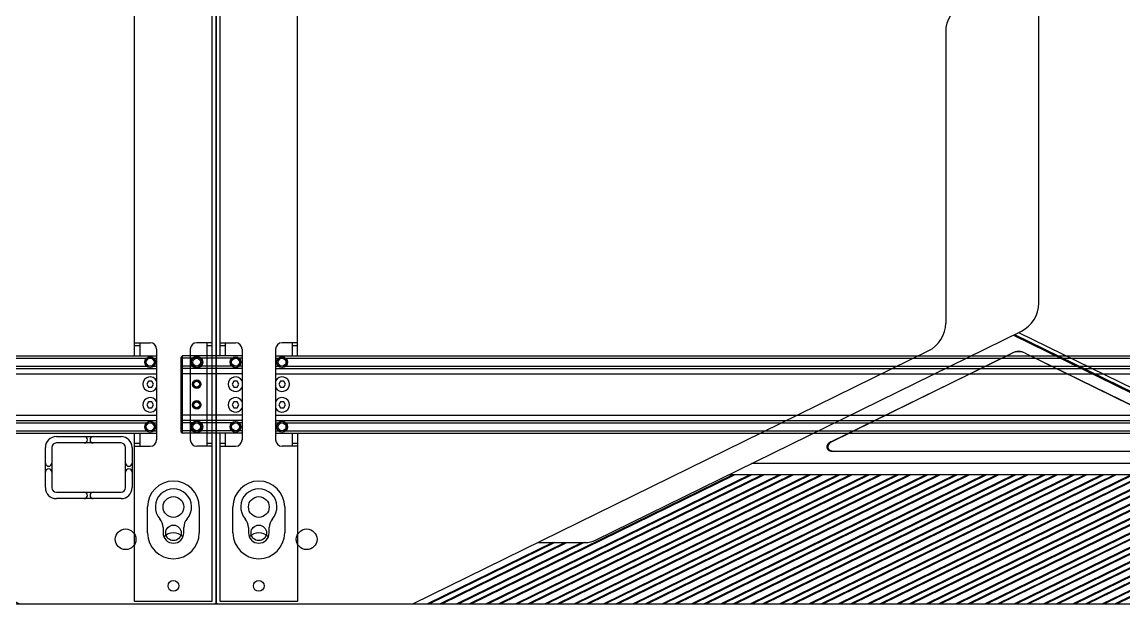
# Model space of a CAD drawing. Header units: millimetres. Extents: x 710 to 26878, y 589 to 5187.
# Drawn here: x 22324.9 to 22750.8, y 2024.6 to 2249.7 of the extents above; entities that cross this region are included whole.
import ezdxf

# ---------------------------------------------------------------- set-up
doc = ezdxf.new("R2010")
doc.units = ezdxf.units.MM
doc.layers.add('02___PRT_ALL_AXES', color=7, linetype='Continuous')

# ---------------------------------------------------------------- blocks, each defined once
blk = doc.blocks.new('6RYFH')
at = {"color": 7, "linetype": 'Continuous'}
for p, q in [((11436.62, 1885.39), (11436.62, 2222.89)), ((12036.62, 2222.89), (12036.62, 1885.39)), ((11754.62, 2001.68), (11754.62, 2114.25)), ((11718.62, 2106.6), (11718.62, 1994.03)), ((11583.28, 1910.06), (11747.91, 1990.91)), ((11744.84, 1989.4), (11908.29, 1909.14)), ((11745.24, 1989.6), (11909.08, 1909.14)), ((11746.83, 1990.38), (11960.62, 1885.39)), ((11512.62, 1885.39), (11711.91, 1983.26)), ((11674.26, 1948.06), (11744.27, 1982.44)), ((11744.27, 1982.35), (11674.61, 1948.14)), ((11744.27, 1982.35), (11744.27, 1982.44)), ((11749.38, 1982.35), (11749.38, 1982.44)), ((11749.38, 1982.44), (11819.4, 1948.06)), ((11749.38, 1982.35), (11819.05, 1948.14)), ((11674.61, 1948.14), (11674.26, 1948.06)), ((11974.87, 1950.14), (11999.87, 1950.14)), ((11999.87, 1947.64), (11974.87, 1947.64)), ((11675.46, 1944.47), (11675.11, 1944.39)), ((11818.55, 1944.39), (11675.11, 1944.39)), ((11675.46, 1944.47), (11818.2, 1944.47)), ((11970.62, 1930.39), (11970.62, 1945.89)), ((11973.12, 1945.89), (11973.12, 1930.39)), ((12001.62, 1930.39), (12001.62, 1945.89)), ((12004.12, 1945.89), (12004.12, 1930.39)), ((11837.59, 1939.68), (11643.58, 1939.68)), ((11534.41, 1885.39), (11636.23, 1935.39)), ((11535.09, 1885.39), (11636.91, 1935.39)), ((11535.16, 1885.39), (11636.98, 1935.39)), ((11642.88, 1935.39), (11541.06, 1885.39)), ((11642.95, 1935.39), (11541.14, 1885.39)), ((11643.63, 1935.39), (11541.82, 1885.39)), ((11545.75, 1885.39), (11647.57, 1935.39)), ((11546.43, 1885.39), (11648.25, 1935.39)), ((11546.51, 1885.39), (11648.33, 1935.39)), ((11654.22, 1935.39), (11552.41, 1885.39)), ((11654.3, 1935.39), (11552.48, 1885.39)), ((11654.98, 1935.39), (11553.16, 1885.39)), ((11557.1, 1885.39), (11658.92, 1935.39)), ((11557.78, 1885.39), (11659.6, 1935.39)), ((11557.85, 1885.39), (11659.67, 1935.39)), ((11665.57, 1935.39), (11563.75, 1885.39)), ((11665.64, 1935.39), (11563.82, 1885.39)), ((11666.32, 1935.39), (11564.5, 1885.39)), ((11568.44, 1885.39), (11670.26, 1935.39)), ((11569.12, 1885.39), (11670.94, 1935.39)), ((11569.19, 1885.39), (11671.01, 1935.39)), ((11676.91, 1935.39), (11575.09, 1885.39)), ((11676.98, 1935.39), (11575.17, 1885.39)), ((11677.66, 1935.39), (11575.84, 1885.39)), ((11579.78, 1885.39), (11681.6, 1935.39)), ((11580.46, 1885.39), (11682.28, 1935.39)), ((11580.54, 1885.39), (11682.35, 1935.39)), ((11688.25, 1935.39), (11586.44, 1885.39)), ((11688.33, 1935.39), (11586.51, 1885.39)), ((11689.01, 1935.39), (11587.19, 1885.39)), ((11591.13, 1885.39), (11692.95, 1935.39)), ((11591.81, 1885.39), (11693.63, 1935.39)), ((11591.88, 1885.39), (11693.7, 1935.39)), ((11699.6, 1935.39), (11597.78, 1885.39)), ((11699.67, 1935.39), (11597.85, 1885.39)), ((11700.35, 1935.39), (11598.53, 1885.39)), ((11602.47, 1885.39), (11704.29, 1935.39)), ((11603.15, 1885.39), (11704.97, 1935.39)), ((11603.22, 1885.39), (11705.04, 1935.39)), ((11710.94, 1935.39), (11609.12, 1885.39)), ((11711.01, 1935.39), (11609.19, 1885.39)), ((11711.69, 1935.39), (11609.87, 1885.39)), ((11613.81, 1885.39), (11715.63, 1935.39)), ((11614.49, 1885.39), (11716.31, 1935.39)), ((11614.57, 1885.39), (11716.38, 1935.39)), ((11722.28, 1935.39), (11620.47, 1885.39)), ((11722.36, 1935.39), (11620.54, 1885.39)), ((11723.04, 1935.39), (11621.22, 1885.39)), ((11625.16, 1885.39), (11726.98, 1935.39)), ((11625.84, 1885.39), (11727.65, 1935.39)), ((11625.91, 1885.39), (11727.73, 1935.39)), ((11733.63, 1935.39), (11631.81, 1885.39)), ((11733.7, 1935.39), (11631.88, 1885.39)), ((11734.38, 1935.39), (11632.56, 1885.39)), ((11831.93, 1935.39), (11634.86, 1935.39)), ((11636.5, 1885.39), (11738.32, 1935.39)), ((11637.18, 1885.39), (11739, 1935.39)), ((11637.25, 1885.39), (11739.07, 1935.39)), ((11744.97, 1935.39), (11643.15, 1885.39)), ((11745.04, 1935.39), (11643.22, 1885.39)), ((11745.72, 1935.39), (11643.9, 1885.39)), ((11647.84, 1885.39), (11749.66, 1935.39)), ((11648.52, 1885.39), (11750.34, 1935.39)), ((11648.6, 1885.39), (11750.41, 1935.39)), ((11756.31, 1935.39), (11654.49, 1885.39)), ((11756.39, 1935.39), (11654.57, 1885.39)), ((11757.07, 1935.39), (11655.25, 1885.39)), ((11659.19, 1885.39), (11761, 1935.39)), ((11659.87, 1885.39), (11761.68, 1935.39)), ((11659.94, 1885.39), (11761.76, 1935.39)), ((11767.66, 1935.39), (11665.84, 1885.39)), ((11767.73, 1935.39), (11665.91, 1885.39)), ((11768.41, 1935.39), (11666.59, 1885.39)), ((11670.53, 1885.39), (11772.35, 1935.39)), ((11671.21, 1885.39), (11773.03, 1935.39)), ((11671.28, 1885.39), (11773.1, 1935.39)), ((11779, 1935.39), (11677.18, 1885.39)), ((11779.07, 1935.39), (11677.25, 1885.39)), ((11779.75, 1935.39), (11677.93, 1885.39)), ((11681.87, 1885.39), (11783.69, 1935.39)), ((11682.55, 1885.39), (11784.37, 1935.39)), ((11682.63, 1885.39), (11784.44, 1935.39)), ((11790.34, 1935.39), (11688.52, 1885.39)), ((11790.42, 1935.39), (11688.6, 1885.39)), ((11791.1, 1935.39), (11689.28, 1885.39)), ((11693.22, 1885.39), (11795.03, 1935.39)), ((11693.9, 1885.39), (11795.71, 1935.39)), ((11693.97, 1885.39), (11795.79, 1935.39)), ((11801.69, 1935.39), (11699.87, 1885.39)), ((11801.76, 1935.39), (11699.94, 1885.39)), ((11802.44, 1935.39), (11700.62, 1885.39)), ((11704.56, 1885.39), (11806.38, 1935.39)), ((11705.24, 1885.39), (11807.06, 1935.39)), ((11705.31, 1885.39), (11807.13, 1935.39)), ((11813.03, 1935.39), (11711.21, 1885.39)), ((11813.1, 1935.39), (11711.28, 1885.39)), ((11813.78, 1935.39), (11711.96, 1885.39)), ((11715.9, 1885.39), (11817.72, 1935.39)), ((11716.58, 1885.39), (11818.4, 1935.39)), ((11716.66, 1885.39), (11818.47, 1935.39)), ((11824.37, 1935.39), (11722.55, 1885.39)), ((11824.45, 1935.39), (11722.63, 1885.39)), ((11825.13, 1935.39), (11723.31, 1885.39)), ((11727.25, 1885.39), (11829.06, 1935.39)), ((11727.93, 1885.39), (11829.74, 1935.39)), ((11728, 1885.39), (11829.82, 1935.39)), ((11835.12, 1935.1), (11733.9, 1885.39)), ((11835.18, 1935.09), (11733.97, 1885.39)), ((11835.67, 1935), (11734.65, 1885.39)), ((11738.59, 1885.39), (11838.24, 1934.33)), ((11739.27, 1885.39), (11838.53, 1934.14)), ((11739.34, 1885.39), (11838.57, 1934.12)), ((11841.59, 1932.7), (11745.24, 1885.39)), ((11841.62, 1932.68), (11745.31, 1885.39)), ((11842.42, 1932.74), (11745.99, 1885.39)), ((11749.93, 1885.39), (11844.39, 1931.77)), ((11750.61, 1885.39), (11844.27, 1931.38)), ((11750.69, 1885.39), (11844.31, 1931.37)), ((11847.26, 1929.92), (11756.58, 1885.39)), ((11847.3, 1929.9), (11756.66, 1885.39)), ((11848.09, 1929.96), (11757.34, 1885.39)), ((11761.28, 1885.39), (11850.06, 1928.99)), ((11761.96, 1885.39), (11849.94, 1928.6)), ((11762.03, 1885.39), (11849.98, 1928.58)), ((11852.93, 1927.13), (11767.93, 1885.39)), ((11852.97, 1927.11), (11768, 1885.39)), ((11853.76, 1927.17), (11768.68, 1885.39)), ((11772.62, 1885.39), (11855.73, 1926.2)), ((11773.3, 1885.39), (11855.62, 1925.81)), ((11773.37, 1885.39), (11855.65, 1925.8)), ((11974.87, 1928.64), (11999.87, 1928.64)), ((11999.87, 1926.14), (11974.87, 1926.14)), ((11858.6, 1924.35), (11779.27, 1885.39)), ((11858.64, 1924.33), (11779.34, 1885.39)), ((11859.43, 1924.39), (11780.02, 1885.39)), ((11783.96, 1885.39), (11861.4, 1923.42)), ((11784.64, 1885.39), (11861.29, 1923.03)), ((11784.72, 1885.39), (11861.32, 1923.01)), ((11566.74, 1909.14), (11518.38, 1885.39)), ((11566.81, 1909.14), (11518.45, 1885.39)), ((11567.49, 1909.14), (11519.13, 1885.39)), ((11523.07, 1885.39), (11571.43, 1909.14)), ((11523.75, 1885.39), (11572.11, 1909.14)), ((11523.82, 1885.39), (11572.18, 1909.14)), ((11578.08, 1909.14), (11529.72, 1885.39)), ((11578.16, 1909.14), (11529.79, 1885.39)), ((11578.84, 1909.14), (11530.47, 1885.39)), ((11560.98, 1909.14), (11579.31, 1909.14)), ((11436.62, 1885.89), (11437.12, 1885.39)), ((11436.62, 1885.39), (12036.62, 1885.39)), ((12036.12, 1885.39), (12036.62, 1885.89))]:
    blk.add_line(p, q, dxfattribs=at)
for centre, radius in [((11453.12, 1912.89), 3), ((11471.62, 1910.39), 4), ((12001.62, 1910.39), 4), ((12020.12, 1912.89), 3)]:
    blk.add_circle(centre, radius, dxfattribs=at)
for centre, radius, start, end in [((11730.62, 2106.6), 12, 116.1543, 180), ((11742.62, 2001.68), 12, 296.1543, 0), ((11706.62, 1994.03), 12, 296.1543, 0), ((11974.87, 1945.89), 4.25, 90, 180), ((11974.87, 1945.89), 1.75, 90, 180), ((11985.62, 1948.89), 1.25, 270, 90), ((11989.12, 1948.89), 1.25, 90, 270), ((11999.87, 1945.89), 4.25, 0, 90), ((11999.87, 1945.89), 1.75, 0, 90), ((11971.87, 1939.89), 1.25, 180, 0), ((12002.87, 1939.89), 1.25, 180, 0), ((11971.87, 1936.39), 1.25, 0, 180), ((12002.87, 1936.39), 1.25, 0, 180), ((11974.87, 1930.39), 4.25, 180, 270), ((11974.87, 1930.39), 1.75, 180, 270), ((11999.87, 1930.39), 4.25, 270, 0), ((11999.87, 1930.39), 1.75, 270, 0), ((11985.62, 1927.39), 1.25, 270, 90), ((11989.12, 1927.39), 1.25, 90, 270), ((11579.31, 1918.14), 9, 270, 296.1543)]:
    blk.add_arc(centre, radius, start, end, dxfattribs=at)
for centre, major_axis, ratio, start_param, end_param in [((11746.83, 1976.77), (0, 6.26), 0.958217, -0.439814, 0.439814), ((11746.83, 1976.68), (0, 6.26), 0.958217, -0.439814, 0.439814), ((11675.71, 1946.46), (3.02, 0.7), 0.645172, 1.916386, 4.366799), ((11676.06, 1946.54), (-3.02, -0.7), 0.645172, -1.225206, 1.225206)]:
    blk.add_ellipse(centre, major_axis=major_axis, ratio=ratio, start_param=start_param, end_param=end_param, dxfattribs=at)
blk = doc.blocks.new('*U89')
blk.add_blockref('6RYFH', (-11736.62, -2058.89))
blk = doc.blocks.new('*U91')
at = {"color": 0, "linetype": 'ByBlock', "lineweight": -2, "transparency": 16777216}
for p in [(600, 0), (1200, 0)]:
    blk.add_blockref('*U89', p, dxfattribs=at)
blk = doc.blocks.new('dfx')
at = {"color": 114, "linetype": 'Continuous', "lineweight": -3, "true_color": 0x139b48}
for p, q in [((13722.98, 8188.73), (13722.98, 8861.23)), ((13125.98, 8283.73), (13125.98, 8771.23)), ((13155.98, 8283.73), (13155.98, 8771.23)), ((13692.98, 8283.73), (13692.98, 8771.23)), ((13125.98, 8288.73), (13131.98, 8288.73)), ((13125.98, 8287.73), (13127.98, 8287.73)), ((13127.98, 8288.73), (13127.98, 8283.73)), ((13134.48, 8286.23), (13134.48, 8251.23)), ((13147.48, 8286.23), (13147.48, 8251.23)), ((13155.98, 8288.73), (13149.98, 8288.73)), ((13153.98, 8283.73), (13153.98, 8288.73)), ((13153.98, 8287.73), (13155.98, 8287.73)), ((13692.98, 8288.73), (13698.98, 8288.73)), ((13692.98, 8287.73), (13694.98, 8287.73)), ((13694.98, 8288.73), (13694.98, 8283.73)), ((13701.48, 8286.23), (13701.48, 8251.23)), ((13714.48, 8286.23), (13714.48, 8251.23)), ((13722.98, 8288.73), (13716.98, 8288.73)), ((13720.98, 8248.73), (13720.98, 8288.73)), ((13720.98, 8287.73), (13722.98, 8287.73)), ((13110.98, 8283.23), (13111.48, 8283.73)), ((13110.98, 8254.23), (13110.98, 8283.23)), ((13115.51, 8282.73), (13110.98, 8282.73)), ((13111.48, 8253.73), (13111.48, 8283.73)), ((13134.48, 8283.73), (13111.48, 8283.73)), ((13134.48, 8282.73), (13133.45, 8282.73)), ((13147.48, 8283.73), (13701.48, 8283.73)), ((13147.48, 8282.73), (13148.51, 8282.73)), ((13700.45, 8282.73), (13701.48, 8282.73)), ((13115.51, 8279.73), (13110.98, 8279.73)), ((13110.98, 8279.23), (13111.48, 8278.73)), ((13134.48, 8276.73), (13110.98, 8276.73)), ((13134.48, 8278.73), (13111.48, 8278.73)), ((13134.48, 8279.73), (13133.45, 8279.73)), ((13147.48, 8279.73), (13148.51, 8279.73)), ((13147.48, 8278.73), (13701.48, 8278.73)), ((13147.48, 8276.73), (13701.48, 8276.73)), ((13700.45, 8279.73), (13701.48, 8279.73)), ((13131.34, 8273.84), (13130.69, 8272.73)), ((13130.69, 8272.73), (13131.34, 8271.61)), ((13132.63, 8273.84), (13131.34, 8273.84)), ((13133.27, 8272.73), (13132.63, 8273.84)), ((13132.63, 8271.61), (13133.27, 8272.73)), ((13149.34, 8273.84), (13148.69, 8272.73)), ((13148.69, 8272.73), (13149.34, 8271.61)), ((13150.63, 8273.84), (13149.34, 8273.84)), ((13151.27, 8272.73), (13150.63, 8273.84)), ((13150.63, 8271.61), (13151.27, 8272.73)), ((13698.34, 8273.84), (13697.69, 8272.73)), ((13697.69, 8272.73), (13698.34, 8271.61)), ((13699.63, 8273.84), (13698.34, 8273.84)), ((13700.27, 8272.73), (13699.63, 8273.84)), ((13699.63, 8271.61), (13700.27, 8272.73)), ((13131.34, 8271.61), (13132.63, 8271.61)), ((13149.34, 8271.61), (13150.63, 8271.61)), ((13698.34, 8271.61), (13699.63, 8271.61)), ((13131.34, 8265.84), (13130.69, 8264.73)), ((13130.69, 8264.73), (13131.34, 8263.61)), ((13132.63, 8265.84), (13131.34, 8265.84)), ((13131.34, 8263.61), (13132.63, 8263.61)), ((13133.27, 8264.73), (13132.63, 8265.84)), ((13132.63, 8263.61), (13133.27, 8264.73)), ((13149.34, 8265.84), (13148.69, 8264.73)), ((13148.69, 8264.73), (13149.34, 8263.61)), ((13150.63, 8265.84), (13149.34, 8265.84)), ((13149.34, 8263.61), (13150.63, 8263.61)), ((13151.27, 8264.73), (13150.63, 8265.84)), ((13150.63, 8263.61), (13151.27, 8264.73)), ((13698.34, 8265.84), (13697.69, 8264.73)), ((13697.69, 8264.73), (13698.34, 8263.61)), ((13699.63, 8265.84), (13698.34, 8265.84)), ((13698.34, 8263.61), (13699.63, 8263.61)), ((13700.27, 8264.73), (13699.63, 8265.84)), ((13699.63, 8263.61), (13700.27, 8264.73)), ((13134.48, 8260.73), (13110.98, 8260.73)), ((13147.48, 8260.73), (13701.48, 8260.73)), ((13110.98, 8258.23), (13111.48, 8258.73)), ((13115.51, 8257.73), (13110.98, 8257.73)), ((13134.48, 8258.73), (13111.48, 8258.73)), ((13134.48, 8257.73), (13133.45, 8257.73)), ((13147.48, 8258.73), (13701.48, 8258.73)), ((13147.48, 8257.73), (13148.51, 8257.73)), ((13700.45, 8257.73), (13701.48, 8257.73)), ((13115.51, 8254.73), (13110.98, 8254.73)), ((13110.98, 8254.23), (13111.48, 8253.73)), ((13134.48, 8253.73), (13111.48, 8253.73)), ((13125.98, 8188.73), (13125.98, 8253.73)), ((13127.98, 8253.73), (13127.98, 8248.73)), ((13134.48, 8254.73), (13133.45, 8254.73)), ((13147.48, 8254.73), (13148.51, 8254.73)), ((13147.48, 8253.73), (13701.48, 8253.73)), ((13153.98, 8248.73), (13153.98, 8253.73)), ((13155.98, 8253.73), (13155.98, 8188.73)), ((13692.98, 8188.73), (13692.98, 8253.73)), ((13694.98, 8253.73), (13694.98, 8248.73)), ((13700.45, 8254.73), (13701.48, 8254.73)), ((13127.98, 8249.73), (13125.98, 8249.73)), ((13125.98, 8248.73), (13131.98, 8248.73)), ((13155.98, 8248.73), (13149.98, 8248.73)), ((13155.98, 8249.73), (13153.98, 8249.73)), ((13694.98, 8249.73), (13692.98, 8249.73)), ((13692.98, 8248.73), (13698.98, 8248.73)), ((13722.98, 8248.73), (13716.98, 8248.73)), ((13722.98, 8249.73), (13720.98, 8249.73)), ((13155.98, 8188.73), (13125.98, 8188.73)), ((13722.98, 8188.73), (13692.98, 8188.73))]:
    blk.add_line(p, q, dxfattribs=at)
for centre, radius in [((13131.98, 8281.23), 2), ((13131.98, 8281.23), 1.5), ((13149.98, 8281.23), 2), ((13149.98, 8281.23), 1.5), ((13698.98, 8281.23), 2), ((13698.98, 8281.23), 1.5), ((13716.98, 8281.23), 2.3), ((13716.98, 8281.23), 2), ((13716.98, 8281.23), 1.5), ((13116.98, 8272.73), 1.65), ((13116.98, 8272.73), 1.15), ((13116.98, 8264.73), 1.65), ((13116.98, 8264.73), 1.15), ((13131.98, 8256.23), 2), ((13131.98, 8256.23), 1.5), ((13149.98, 8256.23), 2), ((13149.98, 8256.23), 1.5), ((13698.98, 8256.23), 2), ((13698.98, 8256.23), 1.5), ((13716.98, 8256.23), 2.3), ((13716.98, 8256.23), 2), ((13716.98, 8256.23), 1.5)]:
    blk.add_circle(centre, radius, dxfattribs=at)
for centre, radius, start, end in [((13131.98, 8286.23), 2.5, 0, 90), ((13149.98, 8286.23), 2.5, 90, 180), ((13698.98, 8286.23), 2.5, 0, 90), ((13716.98, 8286.23), 2.5, 90, 180), ((13131.98, 8251.23), 2.5, 270, 0), ((13149.98, 8251.23), 2.5, 180, 270), ((13698.98, 8251.23), 2.5, 270, 0), ((13716.98, 8251.23), 2.5, 180, 270), ((13140.98, 8210.23), 5, 43.1308, 136.8692), ((13707.98, 8210.23), 5, 43.1308, 136.8692)]:
    blk.add_arc(centre, radius, start, end, dxfattribs=at)
at = {"layer": '02___PRT_ALL_AXES', "color": 114, "linetype": 'Continuous', "lineweight": -3, "true_color": 0x139b48}
for p, q in [((13130.51, 8282.73), (13118.45, 8282.73)), ((13151.45, 8282.73), (13697.51, 8282.73)), ((13130.51, 8279.73), (13118.45, 8279.73)), ((13151.45, 8279.73), (13697.51, 8279.73)), ((13130.51, 8257.73), (13118.45, 8257.73)), ((13151.45, 8257.73), (13697.51, 8257.73)), ((13130.51, 8254.73), (13118.45, 8254.73)), ((13151.45, 8254.73), (13697.51, 8254.73)), ((13130.98, 8215.23), (13130.98, 8225.23)), ((13150.98, 8225.23), (13150.98, 8215.23)), ((13697.98, 8215.23), (13697.98, 8225.23)), ((13717.98, 8225.23), (13717.98, 8215.23)), ((13136.98, 8217.29), (13136.98, 8215.23)), ((13144.98, 8215.23), (13144.98, 8217.29)), ((13703.98, 8217.29), (13703.98, 8215.23)), ((13711.98, 8215.23), (13711.98, 8217.29))]:
    blk.add_line(p, q, dxfattribs=at)
for centre, radius in [((13116.98, 8281.23), 2.1), ((13131.98, 8281.23), 2.1), ((13149.98, 8281.23), 2.1), ((13698.98, 8281.23), 2.1), ((13716.98, 8272.73), 1.25), ((13716.98, 8264.73), 1.25), ((13116.98, 8256.23), 2.1), ((13131.98, 8256.23), 2.1), ((13149.98, 8256.23), 2.1), ((13698.98, 8256.23), 2.1), ((13140.98, 8225.23), 4), ((13707.98, 8225.23), 4), ((13140.98, 8194.73), 2.1), ((13707.98, 8194.73), 2.1)]:
    blk.add_circle(centre, radius, dxfattribs=at)
for centre, radius, start, end in [((13131.98, 8272.73), 2.84, 28.0842, 331.9158), ((13149.98, 8272.73), 2.84, 208.0842, 151.9158), ((13698.98, 8272.73), 2.84, 28.0842, 331.9158), ((13131.98, 8264.73), 2.84, 28.0842, 331.9158), ((13149.98, 8264.73), 2.84, 208.0842, 151.9158), ((13698.98, 8264.73), 2.84, 28.0842, 331.9158), ((13140.98, 8225.23), 10, 0, 180), ((13707.98, 8225.23), 10, 0, 180), ((13140.98, 8225.23), 7, 318.5904, 221.4096), ((13707.98, 8225.23), 7, 318.5904, 221.4096), ((13131.98, 8217.29), 5, 0, 41.4096), ((13149.98, 8217.29), 5, 138.5904, 180), ((13698.98, 8217.29), 5, 0, 41.4096), ((13716.98, 8217.29), 5, 138.5904, 180), ((13140.98, 8215.23), 10, 180, 0), ((13140.98, 8215.23), 4, 180, 0), ((13707.98, 8215.23), 10, 180, 0), ((13707.98, 8215.23), 4, 180, 0)]:
    blk.add_arc(centre, radius, start, end, dxfattribs=at)
blk = doc.blocks.new('*U176')
blk.add_blockref('dfx', (-13416.98, -8530.48))
blk = doc.blocks.new('*U177')
at = {"color": 0, "linetype": 'ByBlock', "lineweight": -2, "transparency": 16777216}
for p in [(600, 0), (1200, 0)]:
    blk.add_blockref('*U176', p, dxfattribs=at)

msp = doc.modelspace()

# ---------------------------------------------------------------- block references
for name, p in [('*U91', (21499.906, 2198.1302)), ('*U177', (21492.406, 2367.3802))]:
    msp.add_blockref(name, p)

doc.saveas('drawing.dxf')
